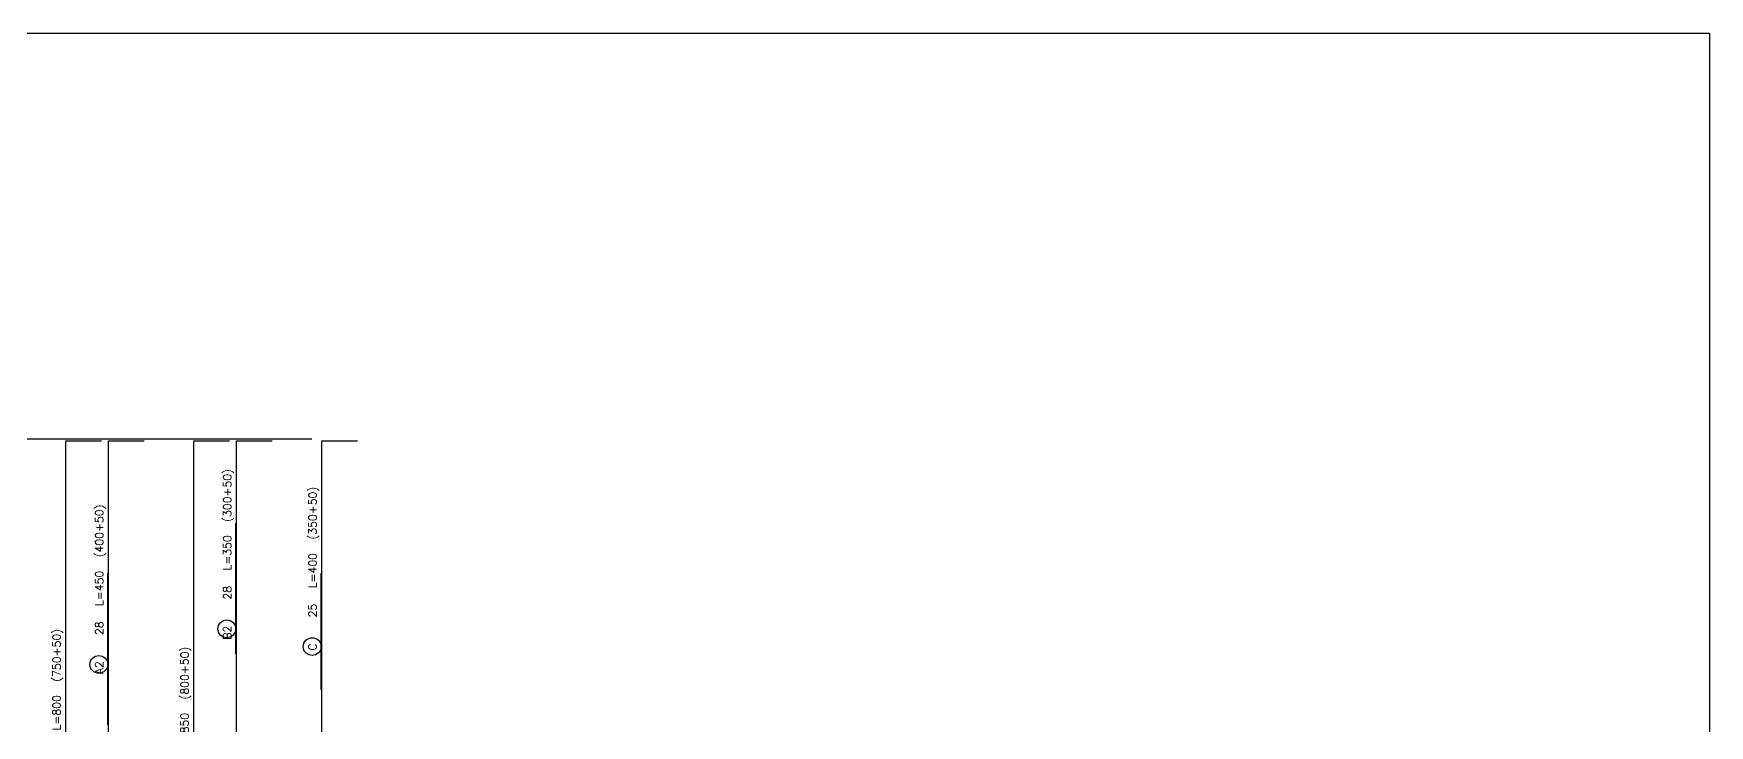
# Model space of a CAD drawing. Extents: x -9609 to 18865, y -11714 to 16567.
# Drawn here: x 3330 to 5687, y 3149 to 4123 of the extents above; entities that cross this region are included whole.
import ezdxf
from ezdxf.enums import TextEntityAlignment as Align

# ---------------------------------------------------------------- set-up
doc = ezdxf.new("R2010")
doc.units = 0
doc.header["$LTSCALE"] = 30
doc.header["$MEASUREMENT"] = 0
doc.layers.get('0').update_dxf_attribs({"linetype": 'CONTINUOUS'})
for name, color, linetype in [('EJEI$0$RLA-COTAS2', 1, 'CONTINUOUS'), ('EJEI$0$RLA-FE', 7, 'CONTINUOUS'), ('RLA-FORMATO', 7, 'CONTINUOUS')]:
    doc.layers.add(name, color=color, linetype=linetype)
doc.styles.add('EJEI$0$RomanS', font='romans.shx', dxfattribs={"height": 11.25})

# ---------------------------------------------------------------- blocks, each defined once
blk = doc.blocks.new('*U72')
at = {"layer": 'EJEI$0$RLA-FE'}
for p, q in [((0, 0), (0, 0)), ((0, 0), (918.2, 0)), ((918.2, 0), (968.2, 0)), ((968.2, 0), (1000, 0)), ((1000, 0), (1000, 0))]:
    blk.add_line(p, q, dxfattribs=at)
at = {"layer": 'EJEI$0$RLA-FE', "color": 2}
blk.add_circle((385.3, 13.8), 12.5, dxfattribs=at)
at = {"layer": 'EJEI$0$RLA-FE', "color": 3, "style": 'EJEI$0$RomanS', "flags": 8}
blk.add_attdef('LIN_FE', text='', height=11.2, dxfattribs=at).set_placement((389.8, 7.6), align=Align.RIGHT)
at = {"layer": 'EJEI$0$RLA-FE', "color": 3, "style": 'EJEI$0$RomanS'}
for tag, p, flags in [('IGUAL', (398.3, 7.7), 14), ('PHI', (415.6, 7.7), 14), ('DIAM', (426.4, 7.4), 12), ('MINUS', (448.5, 7.4), 13), ('MARK', (461.9, 7.4), 13), ('TEXTO_FE1', (467.4, 7.4), 8), ('TEXTO_FE2', (535.9, 7.5), 8), ('TIPO', (507.5, -75.7), 13), ('NVECES', (493.9, -94.6), 13), ('NUMFE', (496.8, -114.4), 13), ('NUM', (507.7, -133.3), 13)]:
    blk.add_attdef(tag, p, '', height=11.2, dxfattribs=dict(at, flags=flags))
blk = doc.blocks.new('*U73')
at = {"layer": 'EJEI$0$RLA-FE'}
for p, q in [((0, 0), (0, 0)), ((0, 0), (318.2, 0)), ((318.2, 0), (368.2, 0)), ((368.2, 0), (400, 0)), ((400, 0), (400, -50))]:
    blk.add_line(p, q, dxfattribs=at)
at = {"layer": 'EJEI$0$RLA-FE', "color": 2}
blk.add_circle((85.3, 13.8), 12.5, dxfattribs=at)
at = {"layer": 'EJEI$0$RLA-FE', "color": 3, "style": 'EJEI$0$RomanS', "flags": 8}
blk.add_attdef('LIN_FE', text='', height=11.2, dxfattribs=at).set_placement((89.8, 7.6), align=Align.RIGHT)
at = {"layer": 'EJEI$0$RLA-FE', "color": 3, "style": 'EJEI$0$RomanS'}
for tag, p, flags in [('IGUAL', (98.3, 7.7), 14), ('PHI', (115.6, 7.7), 14), ('DIAM', (126.4, 7.4), 12), ('MINUS', (148.5, 7.4), 13), ('MARK', (161.9, 7.4), 13), ('TEXTO_FE1', (167.4, 7.4), 8), ('TEXTO_FE2', (235.9, 7.5), 8), ('TIPO', (207.5, -75.7), 13), ('NVECES', (193.9, -94.6), 13), ('NUMFE', (196.8, -114.4), 13), ('NUM', (207.7, -133.3), 13)]:
    blk.add_attdef(tag, p, '', height=11.2, dxfattribs=dict(at, flags=flags))
blk = doc.blocks.new('*U59')
at = {"layer": 'EJEI$0$RLA-FE', "color": 6}
blk.add_line((0, 1), (213.5, 1), dxfattribs=at)
at = {"layer": 'EJEI$0$RLA-FE', "color": 3, "style": 'EJEI$0$RomanS', "flags": 8}
for tag, p in [('(', (92.4, 9.1)), ('EMP', (111.4, 9.1)), (')', (130.7, 9.1))]:
    blk.add_attdef(tag, text='', height=11.2, dxfattribs=at).set_placement(p, align=Align.CENTER)
blk = doc.blocks.new('*U78')
at = {"layer": 'EJEI$0$RLA-FE'}
for p, q in [((0, 0), (0, 0)), ((0, 0), (918.2, 0)), ((918.2, 0), (968.2, 0)), ((968.2, 0), (1000, 0)), ((1000, 0), (1000, 0))]:
    blk.add_line(p, q, dxfattribs=at)
at = {"layer": 'EJEI$0$RLA-FE', "color": 2}
blk.add_circle((385.3, 13.8), 12.5, dxfattribs=at)
at = {"layer": 'EJEI$0$RLA-FE', "color": 3, "style": 'EJEI$0$RomanS', "flags": 8}
blk.add_attdef('LIN_FE', text='', height=11.2, dxfattribs=at).set_placement((389.8, 7.6), align=Align.RIGHT)
at = {"layer": 'EJEI$0$RLA-FE', "color": 3, "style": 'EJEI$0$RomanS'}
for tag, p, flags in [('IGUAL', (398.3, 7.7), 14), ('PHI', (415.6, 7.7), 14), ('DIAM', (426.4, 7.4), 12), ('MINUS', (448.5, 7.4), 13), ('MARK', (461.9, 7.4), 13), ('TEXTO_FE1', (467.4, 7.4), 8), ('TEXTO_FE2', (535.9, 7.5), 8), ('TIPO', (507.5, -75.7), 13), ('NVECES', (493.9, -94.6), 13), ('NUMFE', (496.8, -114.4), 13), ('NUM', (507.7, -133.3), 13)]:
    blk.add_attdef(tag, p, '', height=11.2, dxfattribs=dict(at, flags=flags))
blk = doc.blocks.new('*U80')
at = {"layer": 'EJEI$0$RLA-FE'}
for p, q in [((0, 0), (0, 0)), ((0, 0), (268.2, 0)), ((268.2, 0), (318.2, 0)), ((318.2, 0), (350, 0)), ((350, 0), (350, -50))]:
    blk.add_line(p, q, dxfattribs=at)
at = {"layer": 'EJEI$0$RLA-FE', "color": 2}
blk.add_circle((60.3, 13.8), 12.5, dxfattribs=at)
at = {"layer": 'EJEI$0$RLA-FE', "color": 3, "style": 'EJEI$0$RomanS', "flags": 8}
blk.add_attdef('LIN_FE', text='', height=11.2, dxfattribs=at).set_placement((64.8, 7.6), align=Align.RIGHT)
at = {"layer": 'EJEI$0$RLA-FE', "color": 3, "style": 'EJEI$0$RomanS'}
for tag, p, flags in [('IGUAL', (73.3, 7.7), 14), ('PHI', (90.6, 7.7), 14), ('DIAM', (101.4, 7.4), 12), ('MINUS', (123.5, 7.4), 13), ('MARK', (136.9, 7.4), 13), ('TEXTO_FE1', (142.4, 7.4), 8), ('TEXTO_FE2', (210.9, 7.5), 8), ('TIPO', (182.5, -75.7), 13), ('NVECES', (168.9, -94.6), 13), ('NUMFE', (171.8, -114.4), 13), ('NUM', (182.7, -133.3), 13)]:
    blk.add_attdef(tag, p, '', height=11.2, dxfattribs=dict(at, flags=flags))
blk = doc.blocks.new('*U65')
at = {"layer": 'EJEI$0$RLA-FE', "color": 6}
blk.add_line((0, 1), (163.5, 1), dxfattribs=at)
at = {"layer": 'EJEI$0$RLA-FE', "color": 3, "style": 'EJEI$0$RomanS', "flags": 8}
for tag, p in [('(', (67.4, 9.1)), ('EMP', (86.4, 9.1)), (')', (105.7, 9.1))]:
    blk.add_attdef(tag, text='', height=11.2, dxfattribs=at).set_placement(p, align=Align.CENTER)
blk = doc.blocks.new('*U82')
at = {"layer": 'EJEI$0$RLA-FE'}
for p, q in [((0, 0), (0, 0)), ((0, 0), (668.2, 0)), ((668.2, 0), (718.2, 0)), ((718.2, 0), (750, 0)), ((750, 0), (750, -50))]:
    blk.add_line(p, q, dxfattribs=at)
at = {"layer": 'EJEI$0$RLA-FE', "color": 2}
blk.add_circle((260.3, 13.8), 12.5, dxfattribs=at)
at = {"layer": 'EJEI$0$RLA-FE', "color": 3, "style": 'EJEI$0$RomanS', "flags": 8}
blk.add_attdef('LIN_FE', text='', height=11.2, dxfattribs=at).set_placement((264.8, 7.6), align=Align.RIGHT)
at = {"layer": 'EJEI$0$RLA-FE', "color": 3, "style": 'EJEI$0$RomanS'}
for tag, p, flags in [('IGUAL', (273.3, 7.7), 14), ('PHI', (290.6, 7.7), 14), ('DIAM', (301.4, 7.4), 12), ('MINUS', (323.5, 7.4), 13), ('MARK', (336.9, 7.4), 13), ('TEXTO_FE1', (342.4, 7.4), 8), ('TEXTO_FE2', (410.9, 7.5), 8), ('TIPO', (382.5, -75.7), 13), ('NVECES', (368.9, -94.6), 13), ('NUMFE', (371.8, -114.4), 13), ('NUM', (382.7, -133.3), 13)]:
    blk.add_attdef(tag, p, '', height=11.2, dxfattribs=dict(at, flags=flags))
blk = doc.blocks.new('*U83')
at = {"layer": 'EJEI$0$RLA-FE'}
for p, q in [((0, 0), (0, 0)), ((0, 0), (718.2, 0)), ((718.2, 0), (768.2, 0)), ((768.2, 0), (800, 0)), ((800, 0), (800, -50))]:
    blk.add_line(p, q, dxfattribs=at)
at = {"layer": 'EJEI$0$RLA-FE', "color": 2}
blk.add_circle((285.3, 13.8), 12.5, dxfattribs=at)
at = {"layer": 'EJEI$0$RLA-FE', "color": 3, "style": 'EJEI$0$RomanS', "flags": 8}
blk.add_attdef('LIN_FE', text='', height=11.2, dxfattribs=at).set_placement((289.8, 7.6), align=Align.RIGHT)
at = {"layer": 'EJEI$0$RLA-FE', "color": 3, "style": 'EJEI$0$RomanS'}
for tag, p, flags in [('IGUAL', (298.3, 7.7), 14), ('PHI', (315.6, 7.7), 14), ('DIAM', (326.4, 7.4), 12), ('MINUS', (348.5, 7.4), 13), ('MARK', (361.9, 7.4), 13), ('TEXTO_FE1', (367.4, 7.4), 8), ('TEXTO_FE2', (435.9, 7.5), 8), ('TIPO', (407.5, -75.7), 13), ('NVECES', (393.9, -94.6), 13), ('NUMFE', (396.8, -114.4), 13), ('NUM', (407.7, -133.3), 13)]:
    blk.add_attdef(tag, p, '', height=11.2, dxfattribs=dict(at, flags=flags))
blk = doc.blocks.new('*U85')
at = {"layer": 'EJEI$0$RLA-FE'}
for p, q in [((0, 0), (0, 0)), ((0, 0), (218.2, 0)), ((218.2, 0), (268.2, 0)), ((268.2, 0), (300, 0)), ((300, 0), (300, -50))]:
    blk.add_line(p, q, dxfattribs=at)
at = {"layer": 'EJEI$0$RLA-FE', "color": 2}
blk.add_circle((35.3, 13.8), 12.5, dxfattribs=at)
at = {"layer": 'EJEI$0$RLA-FE', "color": 3, "style": 'EJEI$0$RomanS', "flags": 8}
blk.add_attdef('LIN_FE', text='', height=11.2, dxfattribs=at).set_placement((39.8, 7.6), align=Align.RIGHT)
at = {"layer": 'EJEI$0$RLA-FE', "color": 3, "style": 'EJEI$0$RomanS'}
for tag, p, flags in [('IGUAL', (48.3, 7.7), 14), ('PHI', (65.6, 7.7), 14), ('DIAM', (76.4, 7.4), 12), ('MINUS', (98.5, 7.4), 13), ('MARK', (111.9, 7.4), 13), ('TEXTO_FE1', (117.4, 7.4), 8), ('TEXTO_FE2', (185.9, 7.5), 8), ('TIPO', (157.5, -75.7), 13), ('NVECES', (143.9, -94.6), 13), ('NUMFE', (146.8, -114.4), 13), ('NUM', (157.7, -133.3), 13)]:
    blk.add_attdef(tag, p, '', height=11.2, dxfattribs=dict(at, flags=flags))
blk = doc.blocks.new('*U86')
at = {"layer": 'EJEI$0$RLA-FE', "color": 6}
blk.add_line((0, 1), (183.5, 1), dxfattribs=at)
at = {"layer": 'EJEI$0$RLA-FE', "color": 3, "style": 'EJEI$0$RomanS', "flags": 8}
for tag, p in [('(', (77.4, 9.1)), ('EMP', (96.4, 9.1)), (')', (115.7, 9.1))]:
    blk.add_attdef(tag, text='', height=11.2, dxfattribs=at).set_placement(p, align=Align.CENTER)
blk = doc.blocks.new('EJEI')
at = {"layer": 'EJEI$0$RLA-COTAS2'}
blk.add_line((581.04, 1183), (1040.13, 1183), dxfattribs=at)
at = {"layer": 'EJEI$0$RLA-FE'}
ref = blk.add_blockref('*U82', (694.14, 430.5), dxfattribs=dict(at, rotation=90))
ref.add_attrib('DIAM', '28', (686.69, 731.95), dxfattribs={"color": 3, "height": 11.25, "rotation": 90, "style": 'EJEI$0$RomanS'})
ref.add_attrib('LIN_FE', 'A1', dxfattribs={"color": 3, "height": 11.25, "rotation": 90, "style": 'EJEI$0$RomanS'}).set_placement((686.58, 695.28), align=Align.RIGHT)
ref.add_attrib('TEXTO_FE1', 'L=800', (686.69, 772.89), dxfattribs={"color": 3, "height": 11.25, "rotation": 90, "style": 'EJEI$0$RomanS'})
ref.add_attrib('TEXTO_FE2', '(750+50)', (686.68, 841.39), dxfattribs={"color": 3, "height": 11.25, "rotation": 90, "style": 'EJEI$0$RomanS'})
ref = blk.add_blockref('*U73', (754.14, 780.5), dxfattribs=dict(at, rotation=90))
ref.add_attrib('DIAM', '28', (746.69, 906.95), dxfattribs={"color": 3, "height": 11.25, "rotation": 90, "style": 'EJEI$0$RomanS'})
ref.add_attrib('LIN_FE', 'A2', dxfattribs={"color": 3, "height": 11.25, "rotation": 90, "style": 'EJEI$0$RomanS'}).set_placement((746.58, 870.28), align=Align.RIGHT)
ref.add_attrib('TEXTO_FE1', 'L=450', (746.69, 947.89), dxfattribs={"color": 3, "height": 11.25, "rotation": 90, "style": 'EJEI$0$RomanS'})
ref.add_attrib('TEXTO_FE2', '(400+50)', (746.68, 1016.39), dxfattribs={"color": 3, "height": 11.25, "rotation": 90, "style": 'EJEI$0$RomanS'})
ref = blk.add_blockref('*U83', (874.14, 380.5), dxfattribs=dict(at, rotation=90))
ref.add_attrib('DIAM', '28', (866.69, 706.95), dxfattribs={"color": 3, "height": 11.25, "rotation": 90, "style": 'EJEI$0$RomanS'})
ref.add_attrib('LIN_FE', 'B1', dxfattribs={"color": 3, "height": 11.25, "rotation": 90, "style": 'EJEI$0$RomanS'}).set_placement((866.58, 670.28), align=Align.RIGHT)
ref.add_attrib('TEXTO_FE1', 'L=850', (866.69, 747.89), dxfattribs={"color": 3, "height": 11.25, "rotation": 90, "style": 'EJEI$0$RomanS'})
ref.add_attrib('TEXTO_FE2', '(800+50)', (866.68, 816.39), dxfattribs={"color": 3, "height": 11.25, "rotation": 90, "style": 'EJEI$0$RomanS'})
ref = blk.add_blockref('*U85', (934.14, 880.5), dxfattribs=dict(at, rotation=90))
ref.add_attrib('DIAM', '28', (926.69, 956.95), dxfattribs={"color": 3, "height": 11.25, "rotation": 90, "style": 'EJEI$0$RomanS'})
ref.add_attrib('LIN_FE', 'B2', dxfattribs={"color": 3, "height": 11.25, "rotation": 90, "style": 'EJEI$0$RomanS'}).set_placement((926.58, 920.28), align=Align.RIGHT)
ref.add_attrib('TEXTO_FE1', 'L=350', (926.69, 997.89), dxfattribs={"color": 3, "height": 11.25, "rotation": 90, "style": 'EJEI$0$RomanS'})
ref.add_attrib('TEXTO_FE2', '(300+50)', (926.68, 1066.39), dxfattribs={"color": 3, "height": 11.25, "rotation": 90, "style": 'EJEI$0$RomanS'})
ref = blk.add_blockref('*U80', (1054.14, 830.5), dxfattribs=dict(at, rotation=90))
ref.add_attrib('DIAM', '25', (1046.69, 931.95), dxfattribs={"color": 3, "height": 11.25, "rotation": 90, "style": 'EJEI$0$RomanS'})
ref.add_attrib('LIN_FE', 'C', dxfattribs={"color": 3, "height": 11.25, "rotation": 90, "style": 'EJEI$0$RomanS'}).set_placement((1046.58, 895.28), align=Align.RIGHT)
ref.add_attrib('TEXTO_FE1', 'L=400', (1046.69, 972.89), dxfattribs={"color": 3, "height": 11.25, "rotation": 90, "style": 'EJEI$0$RomanS'})
ref.add_attrib('TEXTO_FE2', '(350+50)', (1046.68, 1041.39), dxfattribs={"color": 3, "height": 11.25, "rotation": 90, "style": 'EJEI$0$RomanS'})
ref = blk.add_blockref('*U78', (934.14, 64), dxfattribs=dict(at, rotation=90))
ref.add_attrib('DIAM', '36', (926.69, 490.45), dxfattribs={"color": 3, "height": 11.25, "rotation": 90, "style": 'EJEI$0$RomanS'})
ref.add_attrib('LIN_FE', 'B2', dxfattribs={"color": 3, "height": 11.25, "rotation": 90, "style": 'EJEI$0$RomanS'}).set_placement((926.58, 453.78), align=Align.RIGHT)
ref.add_attrib('TEXTO_FE1', 'L=800', (926.69, 531.39), dxfattribs={"color": 3, "height": 11.25, "rotation": 90, "style": 'EJEI$0$RomanS'})
at = {"layer": 'EJEI$0$RLA-FE', "rotation": 90}
for name, p in [('*U86', (934.14, 880.5)), ('*U59', (754.14, 780.5)), ('*U65', (1054.14, 830.5))]:
    blk.add_blockref(name, p, dxfattribs=at)
at = {"layer": 'EJEI$0$RLA-FE'}
ref = blk.add_blockref('*U72', (754.14, -6), dxfattribs=dict(at, rotation=90))
ref.add_attrib('DIAM', '28', (746.69, 420.45), dxfattribs={"color": 3, "height": 11.25, "rotation": 90, "style": 'EJEI$0$RomanS'})
ref.add_attrib('LIN_FE', 'A2', dxfattribs={"color": 3, "height": 11.25, "rotation": 90, "style": 'EJEI$0$RomanS'}).set_placement((746.58, 383.78), align=Align.RIGHT)
ref.add_attrib('TEXTO_FE1', 'L=1000', (746.69, 461.39), dxfattribs={"color": 3, "height": 11.25, "rotation": 90, "style": 'EJEI$0$RomanS'})
ref = blk.add_blockref('*U72', (1054.14, -6), dxfattribs=dict(at, rotation=90))
ref.add_attrib('DIAM', '28', (1046.69, 420.45), dxfattribs={"color": 3, "height": 11.25, "rotation": 90, "style": 'EJEI$0$RomanS'})
ref.add_attrib('LIN_FE', 'C', dxfattribs={"color": 3, "height": 11.25, "rotation": 90, "style": 'EJEI$0$RomanS'}).set_placement((1046.58, 383.78), align=Align.RIGHT)
ref.add_attrib('TEXTO_FE1', 'L=1000', (1046.69, 461.39), dxfattribs={"color": 3, "height": 11.25, "rotation": 90, "style": 'EJEI$0$RomanS'})

msp = doc.modelspace()

# ---------------------------------------------------------------- linework, layer by layer
at = {"layer": 'RLA-FORMATO', "color": 6, "linetype": 'Continuous'}
for q in [(-58.1, 4123.1), (5686.9, 68.1)]:
    msp.add_line((5686.9, 4123.1), q, dxfattribs=at)

# ---------------------------------------------------------------- block references
msp.add_blockref('EJEI', (2681.6, 2369.5))

doc.saveas('drawing.dxf')
